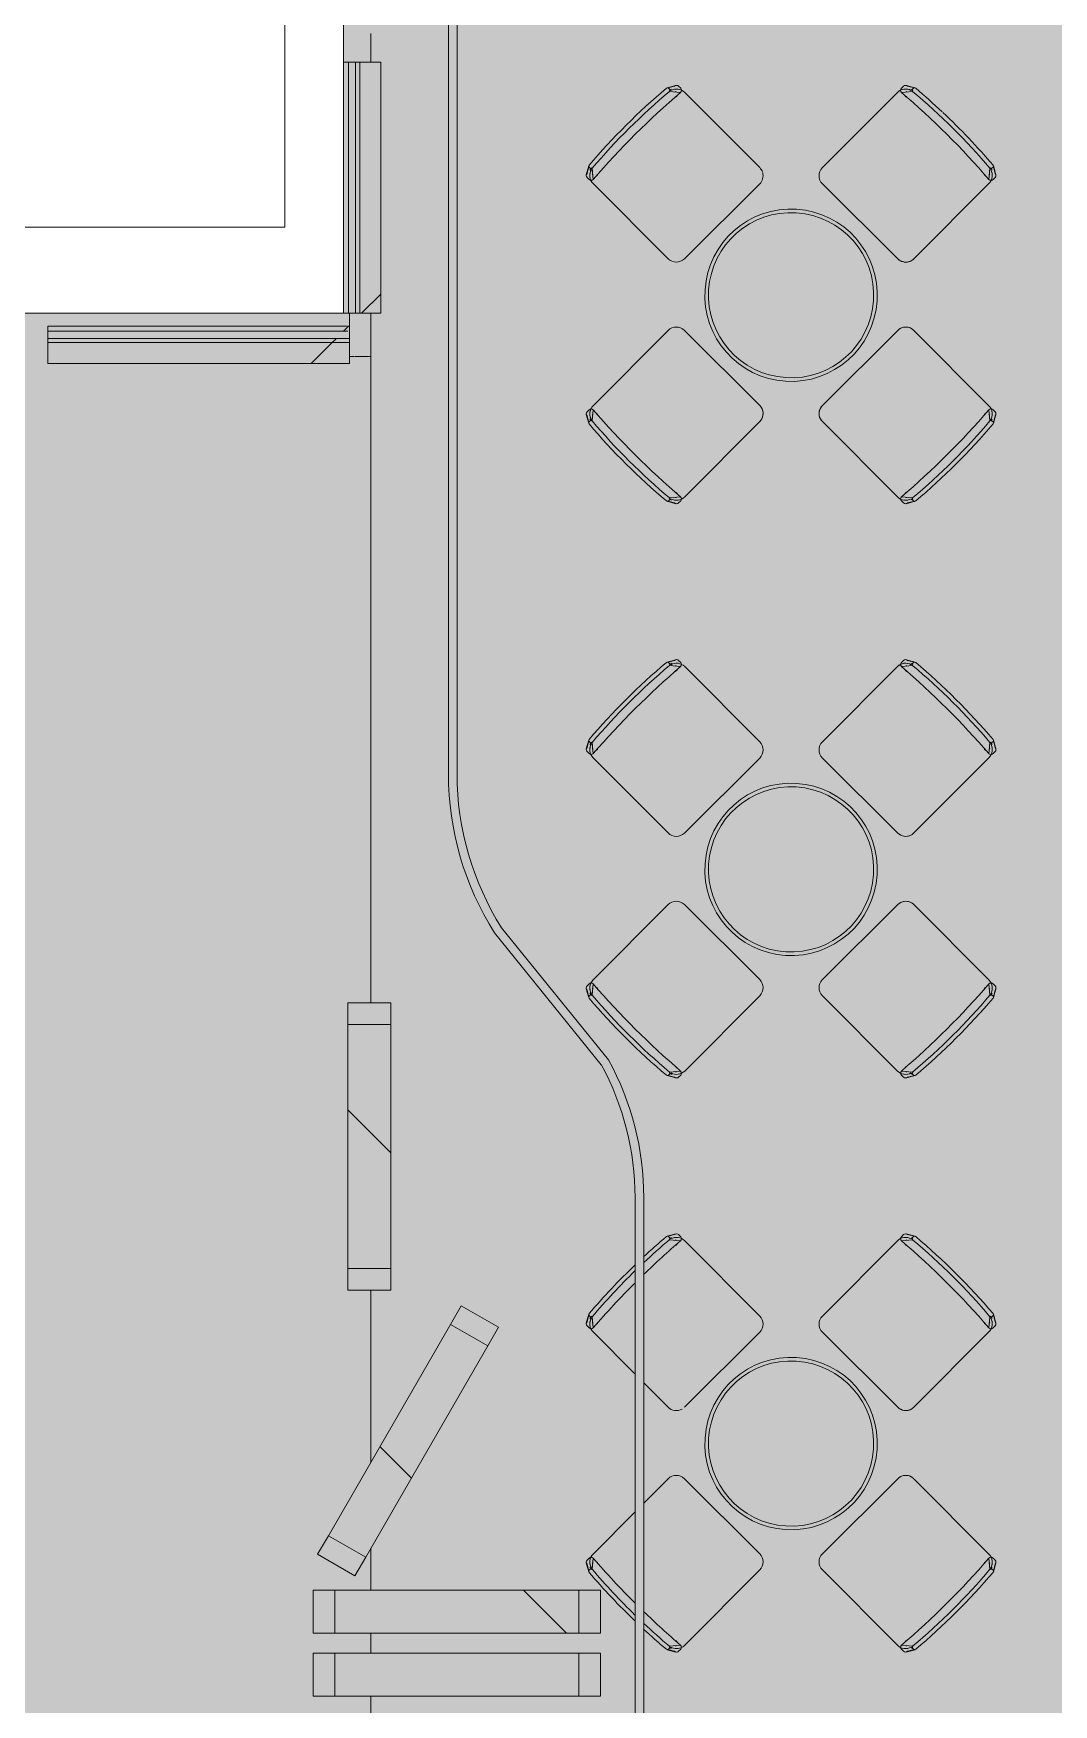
# Model space of a CAD drawing. Header units: millimetres. Extents: x -57519 to 497916, y -349472 to 446842.
# Drawn here: x 391375 to 394927, y 40936 to 46757 of the extents above; entities that cross this region are included whole.
import ezdxf

# ---------------------------------------------------------------- set-up
doc = ezdxf.new("R2010")
doc.units = ezdxf.units.MM
for name, color, linetype, lineweight in [('A-DETL-GENF', 92, 'Continuous', 5), ('A-DETL-THIN', 151, 'Continuous', 9), ('A-FLOR', 192, 'Continuous', 5), ('A-GLAZ-CURT', 52, 'Continuous', 20), ('A-GLAZ-CWMG', 51, 'Continuous', 20), ('A-WALL', 113, 'Continuous', 20), ('I-FURN', 30, 'Continuous', 5)]:
    doc.layers.add(name, color=color, linetype=linetype, lineweight=lineweight)
pattern_1 = [(135, (329410.55, 0), (-530.33, -530.33), [])]
pattern_2 = [(45, (329410.6, 0), (-1237.437, 1237.437), []), (45, (329410.6, 1875), (-1237.437, 1237.437), [])]

# ---------------------------------------------------------------- blocks, each defined once
blk = doc.blocks.new('Rectangular Mullion - DLN_75 x 150mm _WD_-V750-G_F SINGLE OCCUPANCY DIAGRAM')
at = {"layer": 'A-GLAZ-CWMG', "lineweight": 5}
h = blk.add_hatch(dxfattribs=at)
h.set_pattern_fill('FP_43', color=256, style=0, pattern_type=2)
h.set_pattern_definition(pattern_1)
h.paths.add_polyline_path([(63043.7, 41185.4), (63863.8, 41185.4), (63863.8, 41335.4), (63013.8, 41335.4), (63013.8, 41185.4), (63026.4, 41185.4)], flags=0)
for p, q in [((63863.8, 41335.4), (63013.8, 41335.4)), ((63863.8, 41185.4), (63013.8, 41185.4))]:
    blk.add_line(p, q, dxfattribs=at)
blk = doc.blocks.new('Rectangular Mullion - DLN_75 x 150mm _WD_-7559590-G_F SINGLE OCCUPANCY DIAGRAM')
at = {"layer": 'A-GLAZ-CWMG', "lineweight": 15}
for p, q in [((0, 75), (-75, 75)), ((-75, 75), (-75, -75)), ((0, 75), (0, -75)), ((-75, -75), (0, -75))]:
    blk.add_line(p, q, dxfattribs=at)
blk = doc.blocks.new('Rectangular Mullion - DLN_75 x 150mm _WD_-V751-G_F SINGLE OCCUPANCY DIAGRAM')
at = {"layer": 'A-GLAZ-CWMG', "lineweight": 5}
h = blk.add_hatch(dxfattribs=at)
h.set_pattern_fill('FP_43', color=256, style=0, pattern_type=2)
h.set_pattern_definition(pattern_1)
h.paths.add_polyline_path([(63208.7, 42455.4), (63208.7, 43305.4), (63058.7, 43305.4), (63058.7, 42455.4), (63080.3, 42455.4)], flags=0)
for p, q in [((63058.7, 43305.4), (63058.7, 42455.4)), ((63208.7, 43305.4), (63208.7, 42455.4))]:
    blk.add_line(p, q, dxfattribs=at)
blk = doc.blocks.new('Rectangular Mullion - DLN_75 x 150mm _WD_-6631644-G_F SINGLE OCCUPANCY DIAGRAM')
at = {"layer": 'A-GLAZ-CWMG', "lineweight": 15}
for p, q in [((0, 75), (-75, 75)), ((-75, 75), (-75, -75)), ((0, 75), (0, -75)), ((-75, -75), (0, -75))]:
    blk.add_line(p, q, dxfattribs=at)
blk = doc.blocks.new('Rectangular Mullion - DLN_75 x 150mm _WD_-V754-G_F SINGLE OCCUPANCY DIAGRAM')
at = {"layer": 'A-GLAZ-CWMG', "lineweight": 5}
h = blk.add_hatch(dxfattribs=at)
h.set_pattern_fill('FP_43', color=256, style=0, pattern_type=2)
h.set_pattern_definition(pattern_1)
h.paths.add_polyline_path([(63121.3, 41449.7), (63546.3, 42185.9), (63416.4, 42260.9), (62991.4, 41524.7), (63080.3, 41473.4)], flags=0)
for p, q in [((63416.4, 42260.9), (62991.4, 41524.7)), ((63546.3, 42185.9), (63121.3, 41449.7))]:
    blk.add_line(p, q, dxfattribs=at)
blk = doc.blocks.new('Rectangular Mullion - DLN_75 x 150mm _WD_-V755-G_F SINGLE OCCUPANCY DIAGRAM')
at = {"layer": 'A-GLAZ-CWMG', "lineweight": 5}
for p, q in [((63013.8, 41115.4), (63863.8, 41115.4)), ((63013.8, 40965.4), (63863.8, 40965.4))]:
    blk.add_line(p, q, dxfattribs=at)
blk = doc.blocks.new('Rectangular Mullion - DLN_75 x 150mm _WD_-STUR_ OPENING Corten-13948693-G_F SINGLE OCCUPANCY DIAGRAM')
at = {"layer": 'A-GLAZ-CWMG', "color": 191, "lineweight": 5}
for p, q in [((-59, 75), (-75, 75)), ((-75, 75), (-75, -75)), ((0, 75), (-57.4, 75)), ((0, 75), (0, -75)), ((-75, -75), (0, -75))]:
    blk.add_line(p, q, dxfattribs=at)
blk = doc.blocks.new('System Panel - _DLN__12_12mm laminated clear glass-11282530-G_F SINGLE OCCUPANCY DIAGRAM')
at = {"layer": 'A-GLAZ-CURT', "color": 191, "lineweight": 5}
for p, q in [((-525, 12.5), (520.3, 12.5)), ((-525, -12.5), (-525, 12.5)), ((525, -12.5), (525, 8.5)), ((525, -12.5), (-525, -12.5))]:
    blk.add_line(p, q, dxfattribs=at)
blk = doc.blocks.new('Rectangular Mullion - DLN_FRAME Corten-13948618-G_F SINGLE OCCUPANCY DIAGRAM')
at = {"layer": 'A-GLAZ-CWMG', "lineweight": 5}
h = blk.add_hatch(dxfattribs=at)
h.set_pattern_fill('FP_45', color=253, style=0, pattern_type=2)
h.set_pattern_definition(pattern_2)
h.paths.add_polyline_path([(62939.2, 45720), (63064.3, 45720), (63064.3, 45737.5), (62014.3, 45737.5), (62014.3, 45720), (62926, 45720)], flags=0)
h = blk.add_hatch(dxfattribs=at)
h.set_pattern_fill('FP_45', color=253, style=0, pattern_type=2)
h.set_pattern_definition(pattern_2)
h.paths.add_polyline_path([(62873.2, 45680.5), (63064.3, 45680.5), (63064.3, 45695), (62014.3, 45695), (62014.3, 45680.5), (62851.6, 45680.5)], flags=0)
h = blk.add_hatch(dxfattribs=at)
h.set_pattern_fill('FP_45', color=253, style=0, pattern_type=2)
h.set_pattern_definition(pattern_2)
h.paths.add_polyline_path([(63064.3, 45607.5), (63064.3, 45680.5), (62014.3, 45680.5), (62014.3, 45607.5), (63043.7, 45607.5)], flags=0)
at = {"layer": 'A-GLAZ-CWMG', "color": 191, "lineweight": 5}
for p, q in [((62014.3, 45720), (62014.3, 45737.5)), ((63055.1, 45737.5), (62014.3, 45737.5)), ((63064.3, 45737.5), (63057.6, 45737.5)), ((62014.3, 45680.5), (62014.3, 45695)), ((62014.3, 45607.5), (62014.3, 45680.5)), ((63064.3, 45680.5), (62014.3, 45680.5)), ((63064.3, 45607.5), (62014.3, 45607.5)), ((63064.3, 45632.5), (63064.3, 45607.5))]:
    blk.add_line(p, q, dxfattribs=at)
blk = doc.blocks.new('bernstrand_kaffe_r60H - bernstrand_kaffe_r60H-3169598-G_F SINGLE OCCUPANCY DIAGRAM')
at = {"layer": 'I-FURN', "color": 191}
for radius, start, end in [(300.3, 0, 180), (287.6, 0, 180), (300.3, 180, 0), (287.6, 180, 0)]:
    blk.add_arc((-10, -36.5), radius, start, end, dxfattribs=at)
blk = doc.blocks.new('DLN_CHAIR - DLN_CHAIR-V771-G_F SINGLE OCCUPANCY DIAGRAM')
at = {"layer": 'I-FURN', "color": 191}
for p, q in [((0, 430), (0, 440)), ((0, 410), (0, 40)), ((32.5, 464.3), (5, 448.7)), ((35, 465), (10, 450)), ((10, 420), (35, 450)), ((30, 460), (30, 455)), ((440, 450), (415, 465)), ((415, 450), (440, 420)), ((445, 448.7), (417.5, 464.3)), ((420, 455), (420, 460)), ((450, 440), (450, 430)), ((450, 40), (450, 410)), ((40, 0), (410, 0))]:
    blk.add_line(p, q, dxfattribs=at)
for centre, radius, start, end in [((225, -1822.2), 2295.1, 85.25139, 94.74861), ((10, 440), 10, 90, 180), ((40, 410), 40, 105, 180), ((40, 410), 40, 105, 180), ((10, 430), 10, 180, 270), ((225, -2513.6), 2941.5, 85.80837, 94.19163), ((30, 430), 10, 150, 165), ((225, -2483.6), 2941.5, 93.70403, 93.90159), ((30, 430), 10, 255, 300), ((35, 460), 5, 90, 180), ((35, 455), 5, 180, 270), ((225, -1837.2), 2295.1, 85.25139, 94.74861), ((415, 460), 5, 0, 90), ((415, 455), 5, 270, 0), ((420, 430), 10, 240, 285), ((410, 410), 40, 360, 82.22839), ((225, -2483.6), 2941.5, 86.09841, 86.25324), ((410, 410), 40, 15, 75), ((420, 430), 10, 15, 30), ((440, 440), 10, 0, 90), ((440, 430), 10, 270, 0), ((40, 40), 40, 180, 270), ((40, 40), 40, 185.62465, 270), ((410, 40), 40, 270, 360), ((410, 40), 40, 270, 360)]:
    blk.add_arc(centre, radius, start, end, dxfattribs=at)
blk = doc.blocks.new('DLN_CHAIR - DLN_CHAIR-V772-G_F SINGLE OCCUPANCY DIAGRAM')
at = {"layer": 'I-FURN', "color": 191}
for p, q in [((410, 0), (40, 0)), ((0, -40), (0, -410)), ((450, -410), (450, -40)), ((0, -440), (0, -430)), ((32.5, -464.3), (5, -448.7)), ((35, -450), (10, -420)), ((10, -450), (35, -465)), ((30, -455), (30, -460)), ((440, -420), (415, -450)), ((415, -465), (440, -450)), ((445, -448.7), (417.5, -464.3)), ((420, -460), (420, -455)), ((450, -430), (450, -440))]:
    blk.add_line(p, q, dxfattribs=at)
for centre, radius, start, end in [((410, -40), 40, 18.07257, 90), ((410, -40), 40, 0, 90), ((40, -40), 40, 90, 180), ((40, -40), 40, 90, 174.37535), ((410, -40), 40, 0, 15), ((40, -410), 40, 180, 253.79681), ((40, -410), 40, 180, 255), ((10, -430), 10, 90, 180), ((10, -440), 10, 180, 270), ((225, 2513.6), 2941.5, 265.80837, 274.19163), ((30, -430), 10, 195, 210), ((225, 2483.6), 2941.5, 266.12822, 266.29597), ((30, -430), 10, 60, 105), ((35, -455), 5, 90, 180), ((35, -460), 5, 180, 270), ((225, 1837.2), 2295.1, 265.25139, 274.74861), ((225, 1822.2), 2295.1, 265.25139, 274.74861), ((420, -430), 10, 75, 120), ((415, -455), 5, 0, 90), ((415, -460), 5, 270, 0), ((410, -410), 40, 277.77161, 360), ((225, 2483.6), 2941.5, 273.74676, 273.90159), ((410, -410), 40, 285, 345), ((420, -430), 10, 330, 345), ((440, -430), 10, 0, 90), ((440, -440), 10, 270, 0)]:
    blk.add_arc(centre, radius, start, end, dxfattribs=at)
blk = doc.blocks.new('DLN_CHAIR - DLN_CHAIR-V773-G_F SINGLE OCCUPANCY DIAGRAM')
at = {"layer": 'I-FURN', "color": 191}
for p, q in [((410, 0), (40, 0)), ((0, -40), (0, -410)), ((450, -410), (450, -40)), ((0, -440), (0, -430)), ((32.5, -464.3), (5, -448.7)), ((35, -450), (10, -420)), ((10, -450), (35, -465)), ((30, -455), (30, -460)), ((440, -420), (415, -450)), ((415, -465), (440, -450)), ((445, -448.7), (417.5, -464.3)), ((420, -460), (420, -455)), ((450, -430), (450, -440))]:
    blk.add_line(p, q, dxfattribs=at)
for centre, radius, start, end in [((410, -40), 40, 0, 90), ((410, -40), 40, 0, 90), ((40, -40), 40, 152.91892, 180), ((40, -40), 40, 152.91892, 180), ((40, -40), 40, 90, 150), ((40, -40), 40, 90, 150), ((40, -410), 40, 180, 255), ((40, -410), 40, 180, 255), ((10, -430), 10, 90, 180), ((10, -440), 10, 180, 270), ((225, 2513.6), 2941.5, 265.80837, 274.19163), ((30, -430), 10, 195, 210), ((225, 2483.6), 2941.5, 266.09841, 266.29597), ((30, -430), 10, 60, 105), ((35, -455), 5, 90, 180), ((35, -460), 5, 180, 270), ((225, 1837.2), 2295.1, 265.25139, 274.74861), ((225, 1822.2), 2295.1, 265.25139, 274.74861), ((420, -430), 10, 75, 120), ((415, -455), 5, 0, 90), ((225, 2483.6), 2941.5, 273.70403, 273.90159), ((415, -460), 5, 270, 0), ((410, -410), 40, 285, 360), ((410, -410), 40, 285, 345), ((420, -430), 10, 330, 345), ((440, -430), 10, 0, 90), ((440, -440), 10, 270, 0)]:
    blk.add_arc(centre, radius, start, end, dxfattribs=at)
blk = doc.blocks.new('DLN_CHAIR - DLN_CHAIR-V774-G_F SINGLE OCCUPANCY DIAGRAM')
at = {"layer": 'I-FURN', "color": 191}
for p, q in [((0, 430), (0, 440)), ((0, 410), (0, 40)), ((32.5, 464.3), (5, 448.7)), ((35, 465), (10, 450)), ((10, 420), (35, 450)), ((30, 460), (30, 455)), ((440, 450), (415, 465)), ((415, 450), (440, 420)), ((445, 448.7), (417.5, 464.3)), ((420, 455), (420, 460)), ((450, 440), (450, 430)), ((450, 40), (450, 410)), ((40, 0), (410, 0))]:
    blk.add_line(p, q, dxfattribs=at)
for centre, radius, start, end in [((225, -1822.2), 2295.1, 91.67754, 94.74861), ((225, -1822.2), 2295.1, 85.25139, 91.58287), ((10, 440), 10, 90, 180), ((40, 410), 40, 105, 180), ((40, 410), 40, 106.20319, 180), ((10, 430), 10, 180, 270), ((225, -2513.6), 2941.5, 85.80837, 94.19163), ((30, 430), 10, 150, 165), ((225, -2483.6), 2941.5, 93.70403, 93.87178), ((30, 430), 10, 255, 300), ((35, 460), 5, 90, 180), ((35, 455), 5, 180, 270), ((225, -1837.2), 2295.1, 85.25139, 94.74861), ((415, 460), 5, 0, 90), ((415, 455), 5, 270, 0), ((225, -2483.6), 2941.5, 86.09841, 86.29597), ((420, 430), 10, 240, 285), ((410, 410), 40, 15, 75), ((410, 410), 40, 360, 75), ((420, 430), 10, 15, 30), ((440, 440), 10, 0, 90), ((440, 430), 10, 270, 0), ((40, 40), 40, 180, 270), ((40, 40), 40, 180, 270), ((410, 40), 40, 270, 360), ((410, 40), 40, 270, 341.92743), ((410, 40), 40, 345, 360)]:
    blk.add_arc(centre, radius, start, end, dxfattribs=at)
blk = doc.blocks.new('DLN_CHAIR - DLN_CHAIR-4431592-G_F SINGLE OCCUPANCY DIAGRAM')
at = {"layer": 'I-FURN', "color": 191}
for p, q in [((0, 430), (0, 440)), ((0, 410), (0, 40)), ((32.5, 464.3), (5, 448.7)), ((35, 465), (10, 450)), ((10, 420), (35, 450)), ((30, 460), (30, 455)), ((440, 450), (415, 465)), ((415, 450), (440, 420)), ((445, 448.7), (417.5, 464.3)), ((420, 455), (420, 460)), ((450, 440), (450, 430)), ((450, 40), (450, 410)), ((40, 0), (410, 0))]:
    blk.add_line(p, q, dxfattribs=at)
for centre, radius, start, end in [((225, -1822.2), 2295.1, 85.25139, 94.74861), ((10, 440), 10, 90, 180), ((40, 410), 40, 105, 180), ((40, 410), 40, 105, 180), ((10, 430), 10, 180, 270), ((225, -2513.6), 2941.5, 85.80837, 94.19163), ((30, 430), 10, 150, 165), ((225, -2483.6), 2941.5, 93.70403, 93.90159), ((30, 430), 10, 255, 300), ((35, 460), 5, 90, 180), ((35, 455), 5, 180, 270), ((225, -1837.2), 2295.1, 85.25139, 94.74861), ((415, 460), 5, 0, 90), ((415, 455), 5, 270, 0), ((225, -2483.6), 2941.5, 86.09841, 86.29597), ((420, 430), 10, 240, 285), ((410, 410), 40, 15, 75), ((410, 410), 40, 360, 75), ((420, 430), 10, 15, 30), ((440, 440), 10, 0, 90), ((440, 430), 10, 270, 0), ((40, 40), 40, 180, 270), ((40, 40), 40, 180, 270), ((410, 40), 40, 270, 360), ((410, 40), 40, 270, 360)]:
    blk.add_arc(centre, radius, start, end, dxfattribs=at)
blk = doc.blocks.new('DLN_CHAIR - DLN_CHAIR-V762-G_F SINGLE OCCUPANCY DIAGRAM')
at = {"layer": 'I-FURN', "color": 191}
for p, q in [((410, 0), (40, 0)), ((0, -40), (0, -410)), ((450, -410), (450, -40)), ((0, -440), (0, -430)), ((32.5, -464.3), (5, -448.7)), ((35, -450), (10, -420)), ((10, -450), (35, -465)), ((30, -455), (30, -460)), ((440, -420), (415, -450)), ((415, -465), (440, -450)), ((445, -448.7), (417.5, -464.3)), ((420, -460), (420, -455)), ((450, -430), (450, -440))]:
    blk.add_line(p, q, dxfattribs=at)
for centre, radius, start, end in [((410, -40), 40, 0, 90), ((40, -40), 40, 90, 180), ((40, -40), 40, 90, 180), ((410, -40), 40, 18.07257, 90), ((410, -40), 40, 0, 15), ((40, -410), 40, 180, 253.79681), ((40, -410), 40, 180, 255), ((10, -430), 10, 90, 180), ((10, -440), 10, 180, 270), ((225, 2513.6), 2941.5, 265.80837, 274.19163), ((30, -430), 10, 195, 210), ((225, 2483.6), 2941.5, 266.12822, 266.29597), ((30, -430), 10, 60, 105), ((35, -455), 5, 90, 180), ((35, -460), 5, 180, 270), ((225, 1837.2), 2295.1, 265.25139, 274.74861), ((225, 1822.2), 2295.1, 265.25139, 274.74861), ((420, -430), 10, 75, 120), ((415, -455), 5, 0, 90), ((225, 2483.6), 2941.5, 273.70403, 273.90159), ((415, -460), 5, 270, 0), ((410, -410), 40, 285, 360), ((410, -410), 40, 285, 345), ((420, -430), 10, 330, 345), ((440, -430), 10, 0, 90), ((440, -440), 10, 270, 0)]:
    blk.add_arc(centre, radius, start, end, dxfattribs=at)
blk = doc.blocks.new('DLN_CHAIR - DLN_CHAIR-4431795-G_F SINGLE OCCUPANCY DIAGRAM')
at = {"layer": 'I-FURN', "color": 191}
for p, q in [((410, 0), (40, 0)), ((0, -40), (0, -410)), ((450, -410), (450, -40)), ((0, -440), (0, -430)), ((32.5, -464.3), (5, -448.7)), ((35, -450), (10, -420)), ((10, -450), (35, -465)), ((30, -455), (30, -460)), ((440, -420), (415, -450)), ((415, -465), (440, -450)), ((445, -448.7), (417.5, -464.3)), ((420, -460), (420, -455)), ((450, -430), (450, -440))]:
    blk.add_line(p, q, dxfattribs=at)
for centre, radius, start, end in [((410, -40), 40, 0, 90), ((410, -40), 40, 0, 90), ((40, -40), 40, 90, 180), ((40, -40), 40, 90, 180), ((40, -410), 40, 180, 255), ((40, -410), 40, 180, 255), ((10, -430), 10, 90, 180), ((10, -440), 10, 180, 270), ((225, 2513.6), 2941.5, 265.80837, 274.19163), ((30, -430), 10, 195, 210), ((225, 2483.6), 2941.5, 266.09841, 266.29597), ((30, -430), 10, 60, 105), ((35, -455), 5, 90, 180), ((35, -460), 5, 180, 270), ((225, 1837.2), 2295.1, 265.25139, 274.74861), ((225, 1822.2), 2295.1, 265.25139, 274.74861), ((420, -430), 10, 75, 120), ((415, -455), 5, 0, 90), ((225, 2483.6), 2941.5, 273.70403, 273.90159), ((415, -460), 5, 270, 0), ((410, -410), 40, 285, 360), ((410, -410), 40, 285, 345), ((420, -430), 10, 330, 345), ((440, -430), 10, 0, 90), ((440, -440), 10, 270, 0)]:
    blk.add_arc(centre, radius, start, end, dxfattribs=at)
blk = doc.blocks.new('DLN_CHAIR - DLN_CHAIR-V763-G_F SINGLE OCCUPANCY DIAGRAM')
at = {"layer": 'I-FURN', "color": 191}
for p, q in [((0, 430), (0, 440)), ((0, 410), (0, 40)), ((32.5, 464.3), (5, 448.7)), ((35, 465), (10, 450)), ((10, 420), (35, 450)), ((30, 460), (30, 455)), ((440, 450), (415, 465)), ((415, 450), (440, 420)), ((445, 448.7), (417.5, 464.3)), ((420, 455), (420, 460)), ((450, 440), (450, 430)), ((450, 40), (450, 410)), ((40, 0), (410, 0))]:
    blk.add_line(p, q, dxfattribs=at)
for centre, radius, start, end in [((225, -1822.2), 2295.1, 85.25139, 94.74861), ((10, 440), 10, 90, 180), ((40, 410), 40, 105, 180), ((40, 410), 40, 106.20319, 180), ((10, 430), 10, 180, 270), ((225, -2513.6), 2941.5, 85.80837, 94.19163), ((30, 430), 10, 150, 165), ((225, -2483.6), 2941.5, 93.70403, 93.87178), ((30, 430), 10, 255, 300), ((35, 460), 5, 90, 180), ((35, 455), 5, 180, 270), ((225, -1837.2), 2295.1, 85.25139, 94.74861), ((415, 460), 5, 0, 90), ((415, 455), 5, 270, 0), ((225, -2483.6), 2941.5, 86.09841, 86.29597), ((420, 430), 10, 240, 285), ((410, 410), 40, 15, 75), ((410, 410), 40, 360, 75), ((420, 430), 10, 15, 30), ((440, 440), 10, 0, 90), ((440, 430), 10, 270, 0), ((40, 40), 40, 180, 270), ((40, 40), 40, 180, 270), ((410, 40), 40, 270, 360), ((410, 40), 40, 270, 341.92743), ((410, 40), 40, 345, 360)]:
    blk.add_arc(centre, radius, start, end, dxfattribs=at)
blk = doc.blocks.new('DLN_CHAIR - DLN_CHAIR-V781-G_F SINGLE OCCUPANCY DIAGRAM')
at = {"layer": 'I-FURN', "color": 191}
for p, q in [((0, 430), (0, 440)), ((0, 410), (0, 40)), ((32.5, 464.3), (5, 448.7)), ((35, 465), (10, 450)), ((10, 420), (35, 450)), ((30, 460), (30, 455)), ((440, 450), (415, 465)), ((415, 450), (440, 420)), ((445, 448.7), (417.5, 464.3)), ((420, 455), (420, 460)), ((450, 440), (450, 430)), ((450, 202.9), (450, 410)), ((450, 40), (450, 160.4)), ((40, 0), (410, 0))]:
    blk.add_line(p, q, dxfattribs=at)
for centre, radius, start, end in [((225, -1822.2), 2295.1, 92.10334, 94.74861), ((225, -1822.2), 2295.1, 85.25139, 91.07404), ((10, 440), 10, 90, 180), ((10, 430), 10, 180, 270), ((40, 410), 40, 168.10384, 180), ((40, 410), 40, 168.10384, 180), ((40, 410), 40, 105, 165), ((40, 410), 40, 105, 165), ((225, -2513.6), 2941.5, 90.78958, 94.19163), ((30, 430), 10, 150, 165), ((225, -2483.6), 2941.5, 93.70403, 93.90159), ((30, 430), 10, 255, 300), ((35, 460), 5, 90, 180), ((35, 455), 5, 180, 270), ((225, -1837.2), 2295.1, 91.74928, 94.74861), ((225, -1837.2), 2295.1, 85.25139, 90.70104), ((225, -2513.6), 2941.5, 85.80837, 89.96476), ((415, 460), 5, 0, 90), ((415, 455), 5, 270, 0), ((225, -2483.6), 2941.5, 86.09841, 86.29597), ((420, 430), 10, 240, 285), ((410, 410), 40, 15, 75), ((410, 410), 40, 360, 75), ((420, 430), 10, 15, 30), ((440, 440), 10, 0, 90), ((440, 430), 10, 270, 0), ((40, 40), 40, 180, 270), ((40, 40), 40, 180, 270), ((410, 40), 40, 270, 360), ((410, 40), 40, 270, 360)]:
    blk.add_arc(centre, radius, start, end, dxfattribs=at)
blk = doc.blocks.new('DLN_CHAIR - DLN_CHAIR-V782-G_F SINGLE OCCUPANCY DIAGRAM')
at = {"layer": 'I-FURN', "color": 191}
for p, q in [((410, 0), (40, 0)), ((0, -40), (0, -410)), ((450, -160.4), (450, -40)), ((450, -410), (450, -202.9)), ((0, -440), (0, -430)), ((32.5, -464.3), (5, -448.7)), ((35, -450), (10, -420)), ((10, -450), (35, -465)), ((30, -455), (30, -460)), ((440, -420), (415, -450)), ((415, -465), (440, -450)), ((445, -448.7), (417.5, -464.3)), ((420, -460), (420, -455)), ((450, -430), (450, -440))]:
    blk.add_line(p, q, dxfattribs=at)
for centre, radius, start, end in [((40, -40), 40, 90, 180), ((40, -40), 40, 90, 180), ((410, -40), 40, 0, 75), ((410, -40), 40, 0, 75), ((40, -410), 40, 180, 255), ((40, -410), 40, 180, 255), ((10, -430), 10, 90, 180), ((10, -440), 10, 180, 270), ((225, 2513.6), 2941.5, 265.80837, 269.21042), ((30, -430), 10, 195, 210), ((225, 2483.6), 2941.5, 266.09841, 266.29597), ((30, -430), 10, 60, 105), ((35, -455), 5, 90, 180), ((35, -460), 5, 180, 270), ((225, 1837.2), 2295.1, 265.25139, 268.25072), ((225, 1822.2), 2295.1, 265.25139, 267.89666), ((225, 1822.2), 2295.1, 268.92596, 274.74861), ((225, 1837.2), 2295.1, 269.29896, 274.74861), ((225, 2513.6), 2941.5, 270.03524, 274.19163), ((420, -430), 10, 75, 120), ((415, -455), 5, 0, 90), ((225, 2483.6), 2941.5, 273.70403, 273.90159), ((415, -460), 5, 270, 0), ((410, -410), 40, 285, 360), ((410, -410), 40, 285, 345), ((420, -430), 10, 330, 345), ((440, -430), 10, 0, 90), ((440, -440), 10, 270, 0)]:
    blk.add_arc(centre, radius, start, end, dxfattribs=at)
blk = doc.blocks.new('System Panel - _DLN__12_12mm laminated clear glass-12865627-G_F SINGLE OCCUPANCY DIAGRAM')
at = {"layer": 'A-GLAZ-CURT', "color": 191, "lineweight": 5}
for p, q in [((-437.5, 12.5), (437.5, 12.5)), ((-437.5, -12.5), (-437.5, 12.5)), ((437.5, -12.5), (437.5, 12.5)), ((437.5, -12.5), (-437.5, -12.5))]:
    blk.add_line(p, q, dxfattribs=at)
blk = doc.blocks.new('Rectangular Mullion - DLN_FRAME Corten-13948632-G_F SINGLE OCCUPANCY DIAGRAM')
at = {"layer": 'A-GLAZ-CWMG', "lineweight": 5}
h = blk.add_hatch(dxfattribs=at)
h.set_pattern_fill('FP_45', color=253, style=0, pattern_type=2)
h.set_pattern_definition(pattern_2)
h.paths.add_polyline_path([(63100.7, 45782.5), (63173.7, 45782.5), (63173.7, 46657.5), (63100.7, 46657.5), (63100.7, 45801.7)], flags=0)
at = {"layer": 'A-GLAZ-CWMG', "color": 191, "lineweight": 5}
for p, q in [((63043.7, 46657.5), (63061.2, 46657.5)), ((63043.7, 46657.5), (63043.7, 45782.5)), ((63086.2, 46657.5), (63100.7, 46657.5)), ((63100.7, 46657.5), (63173.7, 46657.5)), ((63100.7, 46657.5), (63100.7, 45782.5)), ((63173.7, 46657.5), (63173.7, 45782.5)), ((63061.2, 45782.5), (63043.7, 45782.5)), ((63173.7, 45782.5), (63139.3, 45782.5))]:
    blk.add_line(p, q, dxfattribs=at)
blk = doc.blocks.new('Rectangular Mullion - DLN_75 x 150mm _WD_-STUR_ OPENING Corten-13948700-G_F SINGLE OCCUPANCY DIAGRAM')
at = {"layer": 'A-GLAZ-CWMG', "lineweight": 15}
for p, q in [((0, 75), (-75, 75)), ((-75, 75), (-75, -75)), ((0, 75), (0, -75)), ((-75, -75), (0, -75))]:
    blk.add_line(p, q, dxfattribs=at)
blk = doc.blocks.new('Rectangular Mullion - DLN_75 x 150mm _WD_-STUR_ OPENING Corten-V818-G_F SINGLE OCCUPANCY DIAGRAM')
at = {"layer": 'A-GLAZ-CWMG', "lineweight": 15}
for p, q in [((0, 75), (-75, 75)), ((-75, 75), (-75, -75)), ((0, 75), (0, -75)), ((-75, -75), (0, -75))]:
    blk.add_line(p, q, dxfattribs=at)
blk = doc.blocks.new('Rectangular Mullion - DLN_75 x 150mm _WD_-STUR_ OPENING Corten-14016862-G_F SINGLE OCCUPANCY DIAGRAM')
at = {"layer": 'A-GLAZ-CWMG', "lineweight": 15}
for p, q in [((0, 75), (-75, 75)), ((-75, 75), (-75, -75)), ((0, 75), (0, -75)), ((-75, -75), (0, -75))]:
    blk.add_line(p, q, dxfattribs=at)

msp = doc.modelspace()

# ---------------------------------------------------------------- hatches: boundary and pattern name
at = {"layer": 'A-DETL-GENF', "transparency": 33554585}
h = msp.add_hatch(color=201, dxfattribs=at)
h.paths.add_polyline_path([(378712.3, -2142.5), (378712.3, 5707.5), (408249.8, 5707.5), (408249.8, 31607.5), (411824.8, 31607.5), (411824.8, 28857.5), (414124.8, 28857.5), (414124.8, 34332.5), (417674.8, 34332.5), (417674.8, 35647.5), (420699.8, 35647.5), (420699.8, 52157.5), (392454.3, 52157.5), (392454.3, 45782.5), (382199.8, 45782.5), (382199.8, 52157.5), (367049.8, 52157.5), (367049.8, 5707.5), (368349.8, 5707.5), (368349.8, 3222.2), (374112.3, -1265.4), (374112.3, -2142.5), (376972.2, -2142.5)], flags=0)
h.paths.add_polyline_path([(370849.8, 8157.5), (370849.8, 9357.5), (369649.8, 9357.5), (369649.8, 15624.2), (370889.8, 15624.2), (370889.8, 9397.5), (371149.8, 9397.5), (371149.8, 8157.5)], flags=0)
h.paths.add_polyline_path([(388124.8, 8157.5), (388124.8, 9397.5), (389899.8, 9397.5), (389899.8, 8157.5)], flags=0)
h.paths.add_polyline_path([(382791.7, 8157.5), (382352.3, 8157.5), (382352.3, 9397.5), (387324.8, 9397.5), (387324.8, 8157.5), (386671.4, 8157.5)], flags=0)
h.paths.add_polyline_path([(404599.8, 8157.5), (396937.3, 8157.5), (396937.3, 9397.5), (404599.8, 9397.5), (404599.8, 8571.4)], flags=0)
h.paths.add_polyline_path([(394430.7, 8157.5), (392899.8, 8157.5), (392899.8, 9397.5), (396137.3, 9397.5), (396137.3, 8157.5)], flags=0)
h.paths.add_polyline_path([(405799.8, 12397.5), (404559.8, 12397.5), (404559.8, 15624.2), (405799.8, 15624.2), (405799.8, 12969.9)], flags=0)
h.paths.add_polyline_path([(370889.8, 16424.2), (369649.8, 16424.2), (369649.8, 23040.8), (370889.8, 23040.8), (370889.8, 17368.3)], flags=0)
h.paths.add_polyline_path([(404559.8, 16424.2), (404559.8, 23040.8), (405799.8, 23040.8), (405799.8, 16424.2)], flags=0)
h.paths.add_polyline_path([(369649.8, 23840.8), (369649.8, 30107.5), (370849.8, 30107.5), (370849.8, 31307.5), (371149.8, 31307.5), (371149.8, 30107.5), (370889.8, 30107.5), (370889.8, 23840.8)], flags=0)
h.paths.add_polyline_path([(404559.8, 23840.8), (404559.8, 27067.5), (405799.8, 27067.5), (405799.8, 23840.8)], flags=0)
h.paths.add_polyline_path([(388124.8, 30067.5), (388124.8, 31307.5), (389399.8, 31307.5), (389399.8, 30067.5)], flags=0)
h.paths.add_polyline_path([(373449.8, 30067.5), (373449.8, 31307.5), (378512.3, 31307.5), (378512.3, 30067.5), (375032.4, 30067.5)], flags=0)
h.paths.add_polyline_path([(386671.4, 30067.5), (382349.8, 30067.5), (382349.8, 31307.5), (387324.8, 31307.5), (387324.8, 30067.5)], flags=0)
h.paths.add_polyline_path([(394430.7, 30067.5), (392399.8, 30067.5), (392399.8, 31307.5), (396137.3, 31307.5), (396137.3, 30067.5)], flags=0)
h.paths.add_polyline_path([(402190, 30067.5), (396937.3, 30067.5), (396937.3, 31307.5), (404599.8, 31307.5), (404599.8, 30067.5), (404129.8, 30067.5)], flags=0)
h.paths.add_polyline_path([(407299.8, 35797.5), (407299.8, 36247.5), (408249.8, 36247.5), (408249.8, 35797.5), (408009.5, 35797.5)], flags=0)
h.paths.add_polyline_path([(412649.8, 35797.5), (412649.8, 37247.5), (415649.8, 37247.5), (415649.8, 35797.5), (413829, 35797.5)], flags=0)
h.paths.add_polyline_path([(412649.8, 37397.5), (412649.8, 37897.5), (418299.8, 37897.5), (418299.8, 37397.5), (412859.1, 37397.5)], flags=0)
h.paths.add_polyline_path([(408979.4, 37847.5), (408399.8, 37847.5), (408399.8, 38327.5), (410749.8, 38327.5), (410749.8, 37847.5), (409949.3, 37847.5)], flags=0)
h.paths.add_polyline_path([(381599.8, 37907.5), (381599.8, 39557.5), (382049.8, 39557.5), (382049.8, 37907.5), (381821.8, 37907.5)], flags=0)
h.paths.add_polyline_path([(406069.7, 38657.5), (404849.8, 38657.5), (404849.8, 49957.5), (408249.8, 49957.5), (408249.8, 38657.5), (408009.5, 38657.5)], flags=0)
h.paths.add_polyline_path([(370182.8, 40207.5), (369149.8, 40207.5), (369149.8, 40707.5), (370699.8, 40707.5), (370699.8, 40207.5)], flags=0)
h.paths.add_polyline_path([(381599.8, 40257.5), (381599.8, 42757.5), (382049.8, 42757.5), (382049.8, 40257.5), (381821.8, 40257.5)], flags=0)
h.paths.add_polyline_path([(414798.9, 42697.5), (410674.8, 42697.5), (410674.8, 43197.5), (418349.8, 43197.5), (418349.8, 42697.5), (415768.8, 42697.5)], flags=0)
h.paths.add_polyline_path([(377289.8, 42907.5), (375749.8, 42907.5), (375749.8, 43407.5), (377289.8, 43407.5), (377289.8, 43209.2)], flags=0)
h.paths.add_polyline_path([(382049.8, 46907.5), (379399.8, 46907.5), (379399.8, 52007.5), (382049.8, 52007.5), (382049.8, 47057.9)], flags=0)
h.paths.add_polyline_path([(410919.2, 47837.5), (410674.8, 47837.5), (410674.8, 48337.5), (418349.8, 48337.5), (418349.8, 47837.5), (411404.2, 47837.5)], flags=0)
h.paths.add_polyline_path([(408399.8, 50107.5), (408399.8, 52007.5), (408849.8, 52007.5), (408849.8, 50107.5)], flags=0)

# ---------------------------------------------------------------- linework, layer by layer
at = {"layer": 'A-DETL-THIN', "lineweight": 5}
for p, q in [((392454.3, 52157.5), (392454.3, 45782.5)), ((392454.3, 45782.5), (382199.8, 45782.5))]:
    msp.add_line(p, q, dxfattribs=at)
at = {"layer": 'A-FLOR'}
for p, q in [((392249.8, 52457.5), (392249.8, 46082.5)), ((392549.8, 46757.5), (392549.8, 46657.5)), ((392249.8, 46082.5), (382199.8, 46082.5)), ((392454.3, 45782.5), (390374.8, 45782.5)), ((392549.8, 45408.5), (392549.8, 45632.5)), ((392549.8, 45406.8), (392549.8, 43380.4)), ((392549.8, 41781), (392549.8, 42380.4)), ((392549.8, 41335.4), (392549.8, 41481)), ((392549.8, 41115.4), (392549.8, 41185.4)), ((392549.8, 40904), (392549.8, 40965.4))]:
    msp.add_line(p, q, dxfattribs=at)
at = {"layer": 'A-WALL', "lineweight": 18}
for p, q in [((392819.8, 44177.5), (392819.8, 50207.5)), ((392849.8, 50207.5), (392849.8, 44177.5)), ((393352.2, 43165.4), (392980.6, 43624.9)), ((393005, 43642.5), (393377.2, 43182.2)), ((393469.8, 38577.5), (393469.8, 42702.4)), ((393499.8, 42702.4), (393499.8, 38577.5))]:
    msp.add_line(p, q, dxfattribs=at)
for centre, radius, start, end in [((393849.8, 44177.5), 1030, 180, 212.44243), ((393849.8, 44177.5), 1000, 180, 212.34525), ((392499.8, 42702.4), 970, 0, 28.5123), ((392499.8, 42702.4), 1000, 0, 28.67067)]:
    msp.add_arc(centre, radius, start, end, dxfattribs=at)

# ---------------------------------------------------------------- block references
at = {"layer": 'A-GLAZ-CURT', "color": 191, "lineweight": 5, "rotation": 89.99999999999993}
msp.add_blockref('System Panel - _DLN__12_12mm laminated clear glass-12865627-G_F SINGLE OCCUPANCY DIAGRAM', (392484.3, 46220), dxfattribs=at)
at = {"layer": 'A-GLAZ-CURT', "color": 191, "lineweight": 5}
msp.add_blockref('System Panel - _DLN__12_12mm laminated clear glass-11282530-G_F SINGLE OCCUPANCY DIAGRAM', (391949.8, 45707.5), dxfattribs=at)
at = {"layer": 'A-GLAZ-CWMG', "color": 191, "lineweight": 5}
for name in ['Rectangular Mullion - DLN_FRAME Corten-13948632-G_F SINGLE OCCUPANCY DIAGRAM', 'Rectangular Mullion - DLN_FRAME Corten-13948618-G_F SINGLE OCCUPANCY DIAGRAM']:
    msp.add_blockref(name, (329410.6, 0), dxfattribs=at)
at = {"layer": 'A-GLAZ-CWMG', "color": 191, "lineweight": 5, "extrusion": (0, 0, -1), "rotation": 180}
msp.add_blockref('Rectangular Mullion - DLN_75 x 150mm _WD_-STUR_ OPENING Corten-13948693-G_F SINGLE OCCUPANCY DIAGRAM', (-392549.8, 45707.5), dxfattribs=at)
at = {"layer": 'A-GLAZ-CWMG', "lineweight": 15, "extrusion": (0, 0, -1)}
for name, p, rotation in [('Rectangular Mullion - DLN_75 x 150mm _WD_-6631644-G_F SINGLE OCCUPANCY DIAGRAM', (-392544.3, 43380.4), 90), ('Rectangular Mullion - DLN_75 x 150mm _WD_-6631644-G_F SINGLE OCCUPANCY DIAGRAM', (-392929.4, 42288.3), 120.0000000000001), ('Rectangular Mullion - DLN_75 x 150mm _WD_-7559590-G_F SINGLE OCCUPANCY DIAGRAM', (-393349.4, 41260.4), 180)]:
    msp.add_blockref(name, p, dxfattribs=dict(at, rotation=rotation))
at = {"layer": 'A-GLAZ-CWMG', "lineweight": 5}
for name, p in [('Rectangular Mullion - DLN_75 x 150mm _WD_-V751-G_F SINGLE OCCUPANCY DIAGRAM', (329410.6, 0)), ('Rectangular Mullion - DLN_75 x 150mm _WD_-V754-G_F SINGLE OCCUPANCY DIAGRAM', (329410.6, 0)), ('Rectangular Mullion - DLN_75 x 150mm _WD_-V750-G_F SINGLE OCCUPANCY DIAGRAM', (329410.6, 0)), ('Rectangular Mullion - DLN_75 x 150mm _WD_-V755-G_F SINGLE OCCUPANCY DIAGRAM', (329410.6, 0)), ('Rectangular Mullion - DLN_75 x 150mm _WD_-STUR_ OPENING Corten-V818-G_F SINGLE OCCUPANCY DIAGRAM', (393349.4, 41040.4))]:
    msp.add_blockref(name, p, dxfattribs=at)
for name, p, rotation in [('Rectangular Mullion - DLN_75 x 150mm _WD_-STUR_ OPENING Corten-13948700-G_F SINGLE OCCUPANCY DIAGRAM', (392544.3, 42380.4), 270), ('Rectangular Mullion - DLN_75 x 150mm _WD_-STUR_ OPENING Corten-V818-G_F SINGLE OCCUPANCY DIAGRAM', (392429.4, 41422.3), 239.9999999999999), ('Rectangular Mullion - DLN_75 x 150mm _WD_-STUR_ OPENING Corten-14016862-G_F SINGLE OCCUPANCY DIAGRAM', (392349.4, 41260.4), 180)]:
    msp.add_blockref(name, p, dxfattribs=dict(at, rotation=rotation))
at = {"layer": 'A-GLAZ-CWMG', "lineweight": 15, "extrusion": (0, 0, -1)}
msp.add_blockref('Rectangular Mullion - DLN_75 x 150mm _WD_-6631644-G_F SINGLE OCCUPANCY DIAGRAM', (-392349.4, 41040.4), dxfattribs=at)
at = {"layer": 'I-FURN', "color": 191}
for name, p, rotation in [('DLN_CHAIR - DLN_CHAIR-V773-G_F SINGLE OCCUPANCY DIAGRAM', (393931.9, 46261.6), 224.8839677373592), ('DLN_CHAIR - DLN_CHAIR-V774-G_F SINGLE OCCUPANCY DIAGRAM', (394093.8, 46261.6), 315.1160322626408), ('bernstrand_kaffe_r60H - bernstrand_kaffe_r60H-3169598-G_F SINGLE OCCUPANCY DIAGRAM', (394000.6, 45809.8), 176.3581255911245), ('DLN_CHAIR - DLN_CHAIR-V771-G_F SINGLE OCCUPANCY DIAGRAM', (393931.9, 45433.7), 135.1160322626408), ('DLN_CHAIR - DLN_CHAIR-V772-G_F SINGLE OCCUPANCY DIAGRAM', (394093.8, 45433.7), 44.88396773735919), ('DLN_CHAIR - DLN_CHAIR-4431795-G_F SINGLE OCCUPANCY DIAGRAM', (393931.9, 44261.6), 224.8839677373592), ('DLN_CHAIR - DLN_CHAIR-V763-G_F SINGLE OCCUPANCY DIAGRAM', (394093.8, 44261.6), 315.1160322626408), ('bernstrand_kaffe_r60H - bernstrand_kaffe_r60H-3169598-G_F SINGLE OCCUPANCY DIAGRAM', (394000.6, 43809.8), 176.3581255911245), ('DLN_CHAIR - DLN_CHAIR-4431592-G_F SINGLE OCCUPANCY DIAGRAM', (393931.9, 43433.7), 135.1160322626408), ('DLN_CHAIR - DLN_CHAIR-V762-G_F SINGLE OCCUPANCY DIAGRAM', (394093.8, 43433.7), 44.88396773735919), ('DLN_CHAIR - DLN_CHAIR-V782-G_F SINGLE OCCUPANCY DIAGRAM', (393931.9, 42261.6), 224.8839677373592), ('DLN_CHAIR - DLN_CHAIR-V763-G_F SINGLE OCCUPANCY DIAGRAM', (394093.8, 42261.6), 315.1160322626408), ('bernstrand_kaffe_r60H - bernstrand_kaffe_r60H-3169598-G_F SINGLE OCCUPANCY DIAGRAM', (394000.6, 41809.8), 176.3581255911245), ('DLN_CHAIR - DLN_CHAIR-V781-G_F SINGLE OCCUPANCY DIAGRAM', (393931.9, 41433.7), 135.1160322626408), ('DLN_CHAIR - DLN_CHAIR-V762-G_F SINGLE OCCUPANCY DIAGRAM', (394093.8, 41433.7), 44.88396773735919)]:
    msp.add_blockref(name, p, dxfattribs=dict(at, rotation=rotation))

doc.saveas('drawing.dxf')
